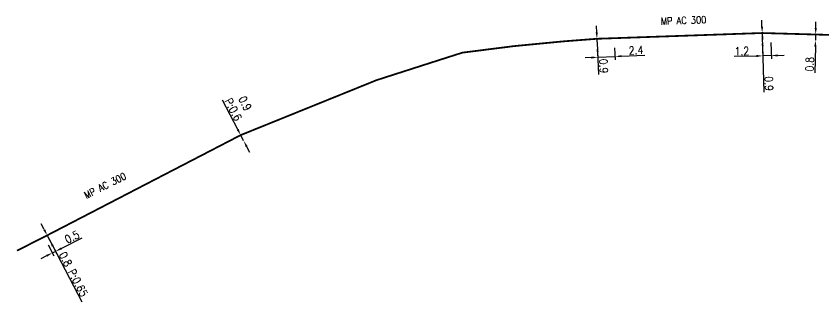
# Model space of a CAD drawing. Header units: millimetres. Extents: x 184000 to 185000, y 128000 to 129000.
# Drawn here: x 183999.9 to 184113.4, y 128226.6 to 128266.8 of the extents above; entities that cross this region are included whole.
import ezdxf
from ezdxf.enums import TextEntityAlignment as Align

# ---------------------------------------------------------------- set-up
doc = ezdxf.new("R2010")
doc.units = ezdxf.units.MM
doc.header["$PDMODE"] = 34
doc.layers.get('DEFPOINTS').update_dxf_attribs({"linetype": 'CONTINUOUS'})
doc.layers.add('G_120', color=4, linetype='CONTINUOUS')
doc.styles.get("Standard").update_dxf_attribs({"font": 'romans.shx', "width": 0.85})
doc.linetypes.add('G_typB_AP', pattern='A,5,-0.3,["o",Standard,S=1.5,R=0,X=0,Y=-0.5],-1.65', length=6.95)
doc.dimstyles.get("Standard").update_dxf_attribs({"dimtxt": 1.5, "dimasz": 1.2, "dimexe": 0.625, "dimexo": 0.625, "dimgap": 0.25, "dimtad": 1, "dimdec": 1, "dimzin": 0, "dimdsep": 46, "dimtxsty": 'Standard', "dimcen": -0.5, "dimadec": 0, "dimazin": 0, "dimtfac": 1, "dimtdec": 1, "dimtmove": 0, "dimatfit": 3, "dimfxl": 0, "dimtolj": 1, "dimtzin": 0, "dimarcsym": 0})

# ---------------------------------------------------------------- blocks, each defined once
blk = doc.blocks.new('*D429')
at = {"layer": 'DEFPOINTS', "color": 0, "linetype": 'Continuous', "transparency": 16777216}
for p in [(184112.25, 128263.4), (184112.25, 128263.4), (184112.27, 128264.2)]:
    blk.add_point(p, dxfattribs=at)
at = {"layer": 'G_120', "color": 0, "linetype": 'Continuous', "lineweight": -2, "transparency": 16777216}
for p, q in [((184112.29, 128265.1), (184112.31, 128266)), ((184112.27, 128264.2), (184112.25, 128263.4)), ((184112.23, 128262.5), (184112.15, 128258.81))]:
    blk.add_line(p, q, dxfattribs=at)
at = {"layer": 'G_120', "color": 0, "linetype": 'Continuous', "transparency": 16777216}
for points in [[(184112.14, 128265.11), (184112.44, 128265.1), (184112.27, 128264.2)], [(184112.08, 128262.51), (184112.38, 128262.5), (184112.25, 128263.4)]]:
    blk.add_solid(points, dxfattribs=at)
at = {"layer": 'G_120', "color": 0, "linetype": 'Continuous', "transparency": 16777216, "insert": (184111.43, 128260.02), "char_height": 1.125, "attachment_point": 5, "rotation": 88.7102}
blk.add_mtext('\\A1;0.8', dxfattribs=at)
blk = doc.blocks.new('*D431')
at = {"layer": 'DEFPOINTS', "color": 0, "linetype": 'Continuous', "transparency": 16777216}
for p in [(184104.76, 128264.41), (184105.98, 128263.55), (184106.04, 128261.24)]:
    blk.add_point(p, dxfattribs=at)
at = {"layer": 'G_120', "color": 0, "linetype": 'Continuous', "lineweight": -2, "transparency": 16777216}
for p, q in [((184104.77, 128263.94), (184104.86, 128260.73)), ((184105.99, 128263.08), (184106.06, 128260.77)), ((184103.94, 128261.18), (184100.8, 128261.09)), ((184106.04, 128261.24), (184104.84, 128261.2)), ((184106.94, 128261.26), (184107.84, 128261.28))]:
    blk.add_line(p, q, dxfattribs=at)
at = {"layer": 'G_120', "color": 0, "linetype": 'Continuous', "transparency": 16777216}
for points in [[(184103.94, 128261.33), (184103.95, 128261.03), (184104.84, 128261.2)], [(184106.94, 128261.41), (184106.95, 128261.11), (184106.04, 128261.24)]]:
    blk.add_solid(points, dxfattribs=at)
at = {"layer": 'G_120', "color": 0, "linetype": 'Continuous', "transparency": 16777216, "insert": (184101.9, 128261.87), "char_height": 1.125, "attachment_point": 5, "rotation": 1.5599}
blk.add_mtext('\\A1;1.2', dxfattribs=at)
blk = doc.blocks.new('*D433')
at = {"layer": 'DEFPOINTS', "color": 0, "linetype": 'Continuous', "transparency": 16777216}
for p in [(184081.53, 128263.6), (184081.57, 128262.7), (184081.57, 128262.7)]:
    blk.add_point(p, dxfattribs=at)
at = {"layer": 'G_120', "color": 0, "linetype": 'Continuous', "lineweight": -2, "transparency": 16777216}
for p, q in [((184081.49, 128264.5), (184081.45, 128265.4)), ((184081.53, 128263.6), (184081.57, 128262.7)), ((184081.62, 128261.8), (184081.76, 128258.57))]:
    blk.add_line(p, q, dxfattribs=at)
at = {"layer": 'G_120', "color": 0, "linetype": 'Continuous', "transparency": 16777216}
for points in [[(184081.64, 128264.51), (184081.34, 128264.49), (184081.53, 128263.6)], [(184081.76, 128261.81), (184081.47, 128261.8), (184081.57, 128262.7)]]:
    blk.add_solid(points, dxfattribs=at)
at = {"layer": 'G_120', "color": 0, "linetype": 'Continuous', "transparency": 16777216, "insert": (184082.46, 128259.77), "char_height": 1.125, "attachment_point": 5, "rotation": 272.5958}
blk.add_mtext('\\A1;0.9', dxfattribs=at)
blk = doc.blocks.new('*D434')
at = {"layer": 'DEFPOINTS', "color": 0, "linetype": 'Continuous', "transparency": 16777216}
for p in [(184081.53, 128263.6), (184083.97, 128262.81), (184084.05, 128261.11)]:
    blk.add_point(p, dxfattribs=at)
at = {"layer": 'G_120', "color": 0, "linetype": 'Continuous', "lineweight": -2, "transparency": 16777216}
for p, q in [((184081.55, 128263.13), (184081.67, 128260.54)), ((184083.99, 128262.34), (184084.07, 128260.65)), ((184080.75, 128260.96), (184079.85, 128260.92)), ((184081.65, 128261.01), (184084.05, 128261.11)), ((184084.95, 128261.16), (184088.27, 128261.31))]:
    blk.add_line(p, q, dxfattribs=at)
at = {"layer": 'G_120', "color": 0, "linetype": 'Continuous', "transparency": 16777216}
for points in [[(184080.75, 128261.11), (184080.76, 128260.81), (184081.65, 128261.01)], [(184084.94, 128261.3), (184084.95, 128261.01), (184084.05, 128261.11)]]:
    blk.add_solid(points, dxfattribs=at)
at = {"layer": 'G_120', "color": 0, "linetype": 'Continuous', "transparency": 16777216, "insert": (184087.02, 128262), "char_height": 1.125, "attachment_point": 5, "rotation": 2.5958}
blk.add_mtext('\\A1;2.4', dxfattribs=at)
blk = doc.blocks.new('*D435')
at = {"layer": 'DEFPOINTS', "color": 0, "linetype": 'Continuous', "transparency": 16777216}
for p in [(184104.76, 128264.41), (184104.78, 128263.51), (184104.78, 128263.51)]:
    blk.add_point(p, dxfattribs=at)
at = {"layer": 'G_120', "color": 0, "linetype": 'Continuous', "lineweight": -2, "transparency": 16777216}
for p, q in [((184104.73, 128265.31), (184104.71, 128266.21)), ((184104.76, 128264.41), (184104.78, 128263.51)), ((184104.81, 128262.61), (184104.98, 128256.11))]:
    blk.add_line(p, q, dxfattribs=at)
at = {"layer": 'G_120', "color": 0, "linetype": 'Continuous', "transparency": 16777216}
for points in [[(184104.88, 128265.32), (184104.58, 128265.31), (184104.76, 128264.41)], [(184104.96, 128262.62), (184104.66, 128262.61), (184104.78, 128263.51)]]:
    blk.add_solid(points, dxfattribs=at)
at = {"layer": 'G_120', "color": 0, "linetype": 'Continuous', "transparency": 16777216, "insert": (184105.7, 128257.3), "char_height": 1.125, "attachment_point": 5, "rotation": 271.5599}
blk.add_mtext('\\A1;0.9', dxfattribs=at)
blk = doc.blocks.new('*D436')
at = {"layer": 'DEFPOINTS', "color": 0, "linetype": 'Continuous', "transparency": 16777216}
for p in [(184031.44, 128250.06), (184031.86, 128249.26), (184031.86, 128249.26)]:
    blk.add_point(p, dxfattribs=at)
at = {"layer": 'G_120', "color": 0, "linetype": 'Continuous', "lineweight": -2, "transparency": 16777216}
for p, q in [((184031.02, 128250.85), (184028.87, 128254.97)), ((184031.86, 128249.26), (184031.44, 128250.06)), ((184032.27, 128248.46), (184032.69, 128247.66))]:
    blk.add_line(p, q, dxfattribs=at)
at = {"layer": 'G_120', "color": 0, "linetype": 'Continuous', "transparency": 16777216}
for points in [[(184031.16, 128250.92), (184030.89, 128250.78), (184031.44, 128250.06)], [(184032.41, 128248.53), (184032.14, 128248.39), (184031.86, 128249.26)]]:
    blk.add_solid(points, dxfattribs=at)
at = {"layer": 'G_120', "color": 0, "linetype": 'Continuous', "transparency": 16777216, "insert": (184031.23, 128254.09), "char_height": 1.125, "attachment_point": 5, "rotation": 297.5898}
blk.add_mtext('\\A1;0.9\\PP:0.6', dxfattribs=at)
blk = doc.blocks.new('*D437')
at = {"layer": 'DEFPOINTS', "color": 0, "linetype": 'Continuous', "transparency": 16777216}
for p in [(184004.24, 128235.97), (184004.61, 128235.26), (184004.61, 128235.26)]:
    blk.add_point(p, dxfattribs=at)
at = {"layer": 'G_120', "color": 0, "linetype": 'Continuous', "lineweight": -2, "transparency": 16777216}
for p, q in [((184003.82, 128236.77), (184003.41, 128237.57)), ((184004.24, 128235.97), (184004.61, 128235.26)), ((184005.02, 128234.46), (184009.1, 128226.62))]:
    blk.add_line(p, q, dxfattribs=at)
at = {"layer": 'G_120', "color": 0, "linetype": 'Continuous', "transparency": 16777216}
for points in [[(184003.96, 128236.84), (184003.69, 128236.7), (184004.24, 128235.97)], [(184005.16, 128234.53), (184004.89, 128234.39), (184004.61, 128235.26)]]:
    blk.add_solid(points, dxfattribs=at)
at = {"layer": 'G_120', "color": 0, "linetype": 'Continuous', "transparency": 16777216, "insert": (184007.93, 128230.49), "char_height": 1.125, "attachment_point": 5, "rotation": 297.4954}
blk.add_mtext('\\A1;0.8 P:0.65', dxfattribs=at)
blk = doc.blocks.new('*D438')
at = {"layer": 'DEFPOINTS', "color": 0, "linetype": 'Continuous', "transparency": 16777216}
for p in [(184004.16, 128235.03), (184004.24, 128235.97), (184004.96, 128233.5)]:
    blk.add_point(p, dxfattribs=at)
at = {"layer": 'G_120', "color": 0, "linetype": 'Continuous', "lineweight": -2, "transparency": 16777216}
for p, q in [((184004.45, 128235.55), (184005.62, 128233.31)), ((184006.21, 128234.13), (184009.14, 128235.6)), ((184004.38, 128234.62), (184005.18, 128233.08)), ((184004.96, 128233.5), (184005.41, 128233.72)), ((184004.15, 128233.1), (184003.35, 128232.69))]:
    blk.add_line(p, q, dxfattribs=at)
at = {"layer": 'G_120', "color": 0, "linetype": 'Continuous', "transparency": 16777216}
for points in [[(184006.14, 128234.26), (184006.28, 128233.99), (184005.41, 128233.72)], [(184004.09, 128233.23), (184004.22, 128232.96), (184004.96, 128233.5)]]:
    blk.add_solid(points, dxfattribs=at)
at = {"layer": 'G_120', "color": 0, "linetype": 'Continuous', "transparency": 16777216, "insert": (184007.74, 128235.74), "char_height": 1.125, "attachment_point": 5, "rotation": 26.6468}
blk.add_mtext('\\A1;0.5', dxfattribs=at)

msp = doc.modelspace()

# ---------------------------------------------------------------- linework, layer by layer
at = {"layer": 'G_120', "linetype": 'G_typB_AP', "ltscale": 0.5, "const_width": 0.25, "flags": 128}
msp.add_lwpolyline([(184000, 128233.82), (184004.24, 128235.97), (184031.44, 128250.06), (184031.44, 128250.06), (184050.53, 128257.78), (184050.53, 128257.78), (184057.94, 128260.16), (184059.94, 128260.8), (184059.94, 128260.8), (184062.61, 128261.65), (184062.61, 128261.65), (184069.87, 128262.57), (184076.85, 128263.24), (184081.53, 128263.6), (184104.76, 128264.41), (184112.27, 128264.2), (184112.27, 128264.2), (184120.02, 128263.98), (184122.9, 128263.17)], dxfattribs=at)

# ---------------------------------------------------------------- texts
at = {"layer": 'G_120', "linetype": 'Continuous', "width": 0.85}
for rotation, p in [(2.0018, (184093.71, 128266.18)), (26.8523, (184012.37, 128242.96))]:
    msp.add_text('MP AC 300', height=1, rotation=rotation, dxfattribs=at).set_placement(p, align=Align.MIDDLE)

# ---------------------------------------------------------------- dimensions: what is measured, and where the dimension line sits
at = {"layer": 'G_120', "linetype": 'Continuous'}
for base, p1, p2, angle, override, picture, middle in [((184104.78, 128263.51), (184104.76, 128264.41), (184104.78, 128263.51), 91.5599, {"dimscale": 0.75, "dimatfit": 0}, '*D435', (184104.95, 128257.28)), ((184112.25, 128263.4), (184112.27, 128264.2), (184112.25, 128263.4), 88.7102, {"dimscale": 0.75, "dimatfit": 0}, '*D429', (184112.18, 128260)), ((184081.57, 128262.7), (184081.53, 128263.6), (184081.57, 128262.7), 92.5958, {"dimscale": 0.75, "dimlfac": 1, "dimlunit": 2, "dimatfit": 0}, '*D433', (184081.71, 128259.74)), ((184106.04, 128261.24), (184104.76, 128264.41), (184105.98, 128263.55), 181.5599, {"dimscale": 0.75, "dimatfit": 0}, '*D431', (184101.92, 128261.12)), ((184084.05, 128261.11), (184081.53, 128263.6), (184083.97, 128262.81), 182.5958, {"dimscale": 0.75, "dimatfit": 0}, '*D434', (184087.06, 128261.25)), ((184004.96, 128233.5), (184004.24, 128235.97), (184004.16, 128235.03), 26.6468, {"dimscale": 0.75, "dimatfit": 0}, '*D438', (184008.08, 128235.06))]:
    dim = msp.add_linear_dim(base=base, p1=p1, p2=p2, angle=angle, dimstyle='Standard', override=override, dxfattribs=at)
    dim.commit()
    dim.dimension.update_dxf_attribs({"geometry": picture, "text_midpoint": middle, "dimtype": 160})
for base, p1, p2, angle, text, override, picture, middle in [((184031.86, 128249.26), (184031.44, 128250.06), (184031.86, 128249.26), 117.5898, '<>\\PP:0.6', {"dimscale": 0.75, "dimatfit": 0}, '*D436', (184029.74, 128253.31)), ((184004.61, 128235.26), (184004.24, 128235.97), (184004.61, 128235.26), 117.4954, '<> P:0.65', {"dimscale": 0.75, "dimlfac": 1, "dimlunit": 2, "dimatfit": 0}, '*D437', (184007.27, 128230.14))]:
    dim = msp.add_linear_dim(base=base, p1=p1, p2=p2, angle=angle, text=text, dimstyle='Standard', override=override, dxfattribs=at)
    dim.commit()
    dim.dimension.update_dxf_attribs({"geometry": picture, "text_midpoint": middle, "dimtype": 160})

doc.saveas('drawing.dxf')
